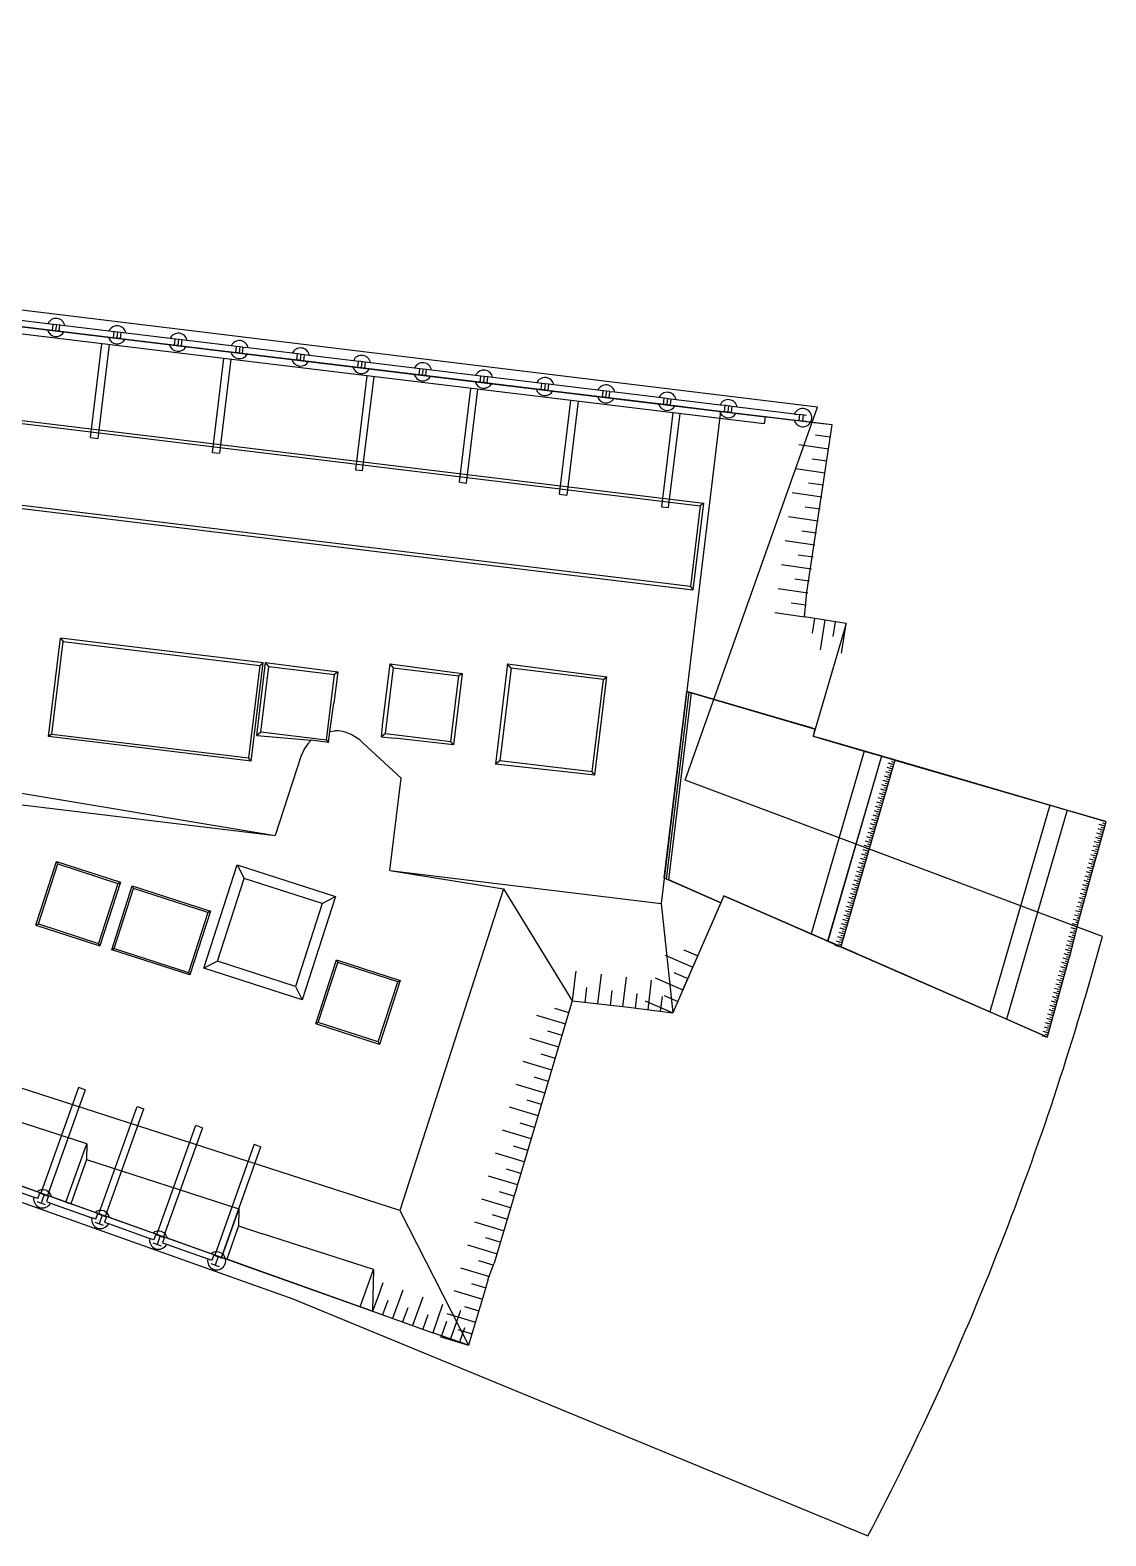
# Model space of a CAD drawing. Header units: metres. Extents: x 2712237.2 to 2712304.4, y 1233141.5 to 1233191.6.
# Drawn here: x 2712268.6 to 2712304.4, y 1233141.5 to 1233191.6 of the extents above; entities that cross this region are included whole.
import ezdxf

# ---------------------------------------------------------------- set-up
doc = ezdxf.new("R2010")
doc.units = ezdxf.units.M
doc.layers.add('flaeche', color=7, linetype='Continuous', true_color=0xffffff)
doc.layers.add('linien', color=7, linetype='Continuous', true_color=0x000000)

msp = doc.modelspace()

# ---------------------------------------------------------------- linework, layer by layer
at = {"layer": 'flaeche', "transparency": 33554687}
msp.add_lwpolyline([(2712304.329, 1233161.442), (2712290.432, 1233166.648), (2712294.841, 1233179.063), (2712255.208, 1233183.891), (2712237.234, 1233191.618), (2712239.044, 1233178.273), (2712237.994, 1233163.396), (2712271.696, 1233151.393), (2712277.372, 1233149.372), (2712296.52, 1233141.483)], dxfattribs=at)
for centre, radius, start, end in [((2712209.516, 1233187.058), 98.212, 338.76016, 344.88133), ((2712212.42, 1233185.686), 95.009, 332.27385, 338.897)]:
    msp.add_arc(centre, radius, start, end, dxfattribs=at)
at = {"layer": 'linien', "transparency": 33554687}
for p, q in [((2712242.156, 1233184.91), (2712291.616, 1233178.923)), ((2712252.434, 1233183.666), (2712293.095, 1233178.744)), ((2712293.066, 1233178.506), (2712252.405, 1233183.427)), ((2712274.025, 1233181.052), (2712267.453, 1233181.848)), ((2712267.712, 1233181.82), (2712269.192, 1233181.642)), ((2712269.207, 1233181.841), (2712267.742, 1233182.018)), ((2712269.192, 1233181.642), (2712269.359, 1233181.621)), ((2712269.383, 1233181.82), (2712269.207, 1233181.841)), ((2712269.359, 1233181.621), (2712269.383, 1233181.82)), ((2712269.36, 1233181.629), (2712269.578, 1233181.603)), ((2712269.384, 1233181.832), (2712269.603, 1233181.805)), ((2712269.494, 1233181.819), (2712269.469, 1233181.616)), ((2712269.601, 1233181.793), (2712269.577, 1233181.595)), ((2712269.778, 1233181.772), (2712269.601, 1233181.793)), ((2712271.243, 1233181.595), (2712269.778, 1233181.772)), ((2712269.577, 1233181.595), (2712269.747, 1233181.574)), ((2712269.747, 1233181.574), (2712271.227, 1233181.396)), ((2712270.629, 1233178.051), (2712271.008, 1233181.178)), ((2712271.246, 1233181.149), (2712270.868, 1233178.022)), ((2712271.227, 1233181.396), (2712271.394, 1233181.375)), ((2712271.418, 1233181.574), (2712271.243, 1233181.595)), ((2712271.394, 1233181.375), (2712271.418, 1233181.574)), ((2712271.395, 1233181.383), (2712271.613, 1233181.357)), ((2712271.42, 1233181.586), (2712271.638, 1233181.559)), ((2712271.529, 1233181.573), (2712271.504, 1233181.37)), ((2712271.637, 1233181.548), (2712271.612, 1233181.349)), ((2712271.612, 1233181.349), (2712271.782, 1233181.329)), ((2712271.813, 1233181.526), (2712271.637, 1233181.548)), ((2712271.782, 1233181.329), (2712273.262, 1233181.15)), ((2712273.278, 1233181.349), (2712271.813, 1233181.526)), ((2712273.262, 1233181.15), (2712273.429, 1233181.13)), ((2712273.453, 1233181.328), (2712273.278, 1233181.349)), ((2712273.429, 1233181.13), (2712273.453, 1233181.328)), ((2712273.43, 1233181.137), (2712273.649, 1233181.111)), ((2712273.455, 1233181.34), (2712273.673, 1233181.314)), ((2712273.564, 1233181.327), (2712273.539, 1233181.124)), ((2712273.672, 1233181.302), (2712273.648, 1233181.103)), ((2712273.848, 1233181.28), (2712273.672, 1233181.302)), ((2712275.313, 1233181.103), (2712273.848, 1233181.28)), ((2712250.029, 1233180.735), (2712290.933, 1233175.778)), ((2712250.139, 1233180.822), (2712291.043, 1233175.865)), ((2712273.648, 1233181.103), (2712273.817, 1233181.083)), ((2712273.817, 1233181.083), (2712275.297, 1233180.904)), ((2712274.321, 1233181.016), (2712274.025, 1233181.052)), ((2712274.385, 1233181.008), (2712274.321, 1233181.016)), ((2712274.484, 1233180.996), (2712274.385, 1233181.008)), ((2712277.341, 1233180.651), (2712274.484, 1233180.996)), ((2712274.689, 1233177.559), (2712275.068, 1233180.687)), ((2712275.306, 1233180.658), (2712274.927, 1233177.531)), ((2712275.297, 1233180.904), (2712275.464, 1233180.884)), ((2712275.489, 1233181.082), (2712275.313, 1233181.103)), ((2712275.464, 1233180.884), (2712275.489, 1233181.082)), ((2712275.465, 1233180.892), (2712275.684, 1233180.865)), ((2712275.49, 1233181.094), (2712275.708, 1233181.068)), ((2712275.599, 1233181.081), (2712275.575, 1233180.878)), ((2712275.707, 1233181.056), (2712275.683, 1233180.857)), ((2712275.683, 1233180.857), (2712275.852, 1233180.837)), ((2712275.883, 1233181.034), (2712275.707, 1233181.056)), ((2712275.852, 1233180.837), (2712277.333, 1233180.658)), ((2712277.348, 1233180.857), (2712275.883, 1233181.034)), ((2712277.333, 1233180.658), (2712277.5, 1233180.638)), ((2712285.414, 1233179.673), (2712277.341, 1233180.651)), ((2712277.524, 1233180.836), (2712277.348, 1233180.857)), ((2712277.5, 1233180.638), (2712277.524, 1233180.836)), ((2712277.501, 1233180.646), (2712277.719, 1233180.619)), ((2712277.525, 1233180.848), (2712277.744, 1233180.822)), ((2712277.634, 1233180.835), (2712277.61, 1233180.632)), ((2712277.742, 1233180.81), (2712277.718, 1233180.611)), ((2712277.918, 1233180.788), (2712277.742, 1233180.81)), ((2712279.383, 1233180.611), (2712277.918, 1233180.788)), ((2712277.718, 1233180.611), (2712277.888, 1233180.591)), ((2712277.888, 1233180.591), (2712279.368, 1233180.412)), ((2712279.368, 1233180.412), (2712279.535, 1233180.392)), ((2712279.559, 1233180.59), (2712279.383, 1233180.612)), ((2712279.535, 1233180.392), (2712279.559, 1233180.59)), ((2712279.536, 1233180.4), (2712279.754, 1233180.373)), ((2712279.56, 1233180.602), (2712279.779, 1233180.576)), ((2712279.67, 1233180.589), (2712279.645, 1233180.386)), ((2712279.777, 1233180.564), (2712279.753, 1233180.365)), ((2712279.753, 1233180.365), (2712279.923, 1233180.345)), ((2712279.954, 1233180.543), (2712279.777, 1233180.564)), ((2712279.923, 1233180.345), (2712281.403, 1233180.166)), ((2712281.419, 1233180.366), (2712279.954, 1233180.543)), ((2712281.403, 1233180.166), (2712281.57, 1233180.146)), ((2712281.594, 1233180.344), (2712281.419, 1233180.366)), ((2712281.57, 1233180.146), (2712281.594, 1233180.344)), ((2712281.571, 1233180.154), (2712281.789, 1233180.127)), ((2712281.596, 1233180.356), (2712281.814, 1233180.33)), ((2712281.705, 1233180.343), (2712281.68, 1233180.141)), ((2712281.813, 1233180.318), (2712281.789, 1233180.119)), ((2712281.989, 1233180.297), (2712281.813, 1233180.318)), ((2712283.454, 1233180.12), (2712281.989, 1233180.297)), ((2712279.833, 1233180.111), (2712279.455, 1233176.983)), ((2712279.693, 1233176.955), (2712280.071, 1233180.082)), ((2712281.789, 1233180.119), (2712281.958, 1233180.099)), ((2712281.958, 1233180.099), (2712283.438, 1233179.92)), ((2712282.917, 1233176.564), (2712283.296, 1233179.691)), ((2712283.155, 1233176.535), (2712283.534, 1233179.663)), ((2712283.438, 1233179.92), (2712283.605, 1233179.9)), ((2712283.629, 1233180.098), (2712283.454, 1233180.12)), ((2712283.605, 1233179.9), (2712283.629, 1233180.098)), ((2712283.606, 1233179.908), (2712283.825, 1233179.881)), ((2712283.631, 1233180.11), (2712283.849, 1233180.084)), ((2712283.74, 1233180.097), (2712283.715, 1233179.895)), ((2712283.848, 1233180.072), (2712283.824, 1233179.873)), ((2712283.824, 1233179.873), (2712283.993, 1233179.853)), ((2712284.024, 1233180.051), (2712283.848, 1233180.072)), ((2712283.993, 1233179.853), (2712285.473, 1233179.674)), ((2712285.489, 1233179.874), (2712284.024, 1233180.051)), ((2712285.857, 1233179.62), (2712285.414, 1233179.673)), ((2712285.473, 1233179.674), (2712285.641, 1233179.654)), ((2712285.665, 1233179.853), (2712285.489, 1233179.874)), ((2712285.641, 1233179.654), (2712285.665, 1233179.853)), ((2712285.641, 1233179.662), (2712285.86, 1233179.635)), ((2712285.666, 1233179.864), (2712285.884, 1233179.838)), ((2712285.775, 1233179.851), (2712285.751, 1233179.649)), ((2712286.011, 1233179.601), (2712285.857, 1233179.62)), ((2712285.883, 1233179.826), (2712285.859, 1233179.628)), ((2712285.859, 1233179.628), (2712286.028, 1233179.607)), ((2712286.059, 1233179.805), (2712285.883, 1233179.826)), ((2712287.524, 1233179.628), (2712286.059, 1233179.805)), ((2712287.7, 1233179.607), (2712287.524, 1233179.628)), ((2712290.69, 1233179.035), (2712286.011, 1233179.601)), ((2712286.028, 1233179.607), (2712287.509, 1233179.428)), ((2712286.249, 1233176.162), (2712286.628, 1233179.289)), ((2712286.866, 1233179.26), (2712286.488, 1233176.133)), ((2712287.509, 1233179.428), (2712287.676, 1233179.408)), ((2712287.676, 1233179.408), (2712287.7, 1233179.607)), ((2712287.677, 1233179.416), (2712287.895, 1233179.39)), ((2712287.701, 1233179.619), (2712287.92, 1233179.592)), ((2712287.81, 1233179.605), (2712287.786, 1233179.403)), ((2712287.918, 1233179.58), (2712287.894, 1233179.382)), ((2712287.894, 1233179.382), (2712288.064, 1233179.361)), ((2712288.094, 1233179.559), (2712287.918, 1233179.58)), ((2712288.064, 1233179.361), (2712289.544, 1233179.182)), ((2712289.559, 1233179.382), (2712288.094, 1233179.559)), ((2712289.544, 1233179.182), (2712289.711, 1233179.162)), ((2712289.735, 1233179.361), (2712289.559, 1233179.382)), ((2712289.711, 1233179.162), (2712289.735, 1233179.361)), ((2712289.712, 1233179.17), (2712289.93, 1233179.144)), ((2712289.736, 1233179.373), (2712289.955, 1233179.346)), ((2712289.846, 1233179.359), (2712289.821, 1233179.157)), ((2712289.953, 1233179.334), (2712289.929, 1233179.136)), ((2712289.929, 1233179.136), (2712290.099, 1233179.115)), ((2712290.13, 1233179.313), (2712289.953, 1233179.334)), ((2712291.595, 1233179.136), (2712290.13, 1233179.313)), ((2712291.77, 1233179.115), (2712291.595, 1233179.136)), ((2712291.772, 1233179.127), (2712291.99, 1233179.1)), ((2712291.616, 1233178.923), (2712289.633, 1233162.542)), ((2712290.024, 1233178.878), (2712289.645, 1233175.751)), ((2712289.883, 1233175.722), (2712290.262, 1233178.85)), ((2712290.099, 1233179.115), (2712291.579, 1233178.936)), ((2712291.055, 1233178.991), (2712290.69, 1233179.035)), ((2712294.917, 1233178.523), (2712291.055, 1233178.991)), ((2712291.579, 1233178.936), (2712291.746, 1233178.916)), ((2712295.329, 1233178.473), (2712291.616, 1233178.923)), ((2712291.746, 1233178.916), (2712291.77, 1233179.115)), ((2712291.747, 1233178.924), (2712291.965, 1233178.898)), ((2712291.881, 1233179.113), (2712291.856, 1233178.911)), ((2712291.989, 1233179.088), (2712291.965, 1233178.89)), ((2712291.965, 1233178.89), (2712292.134, 1233178.869)), ((2712292.165, 1233179.067), (2712291.989, 1233179.088)), ((2712292.134, 1233178.869), (2712294.061, 1233178.636)), ((2712294.077, 1233178.836), (2712292.165, 1233179.067)), ((2712293.095, 1233178.744), (2712293.066, 1233178.506)), ((2712294.061, 1233178.636), (2712294.228, 1233178.616)), ((2712294.077, 1233178.836), (2712294.252, 1233178.815)), ((2712294.228, 1233178.616), (2712294.252, 1233178.815)), ((2712294.229, 1233178.624), (2712294.447, 1233178.598)), ((2712294.254, 1233178.827), (2712294.472, 1233178.8)), ((2712294.363, 1233178.813), (2712294.338, 1233178.611)), ((2712294.488, 1233172.9), (2712295.329, 1233178.473)), ((2712294.776, 1233178.145), (2712295.271, 1233178.074)), ((2712295.329, 1233178.473), (2712294.917, 1233178.523)), ((2712290.608, 1233173.098), (2712249.704, 1233178.055)), ((2712249.79, 1233177.944), (2712290.694, 1233172.986)), ((2712270.629, 1233178.051), (2712270.868, 1233178.022)), ((2712294.224, 1233177.817), (2712295.213, 1233177.674)), ((2712274.689, 1233177.559), (2712274.927, 1233177.531)), ((2712294.661, 1233177.346), (2712295.156, 1233177.275)), ((2712279.455, 1233176.983), (2712279.693, 1233176.955)), ((2712294.108, 1233177.018), (2712295.098, 1233176.875)), ((2712282.917, 1233176.564), (2712283.155, 1233176.535)), ((2712286.249, 1233176.162), (2712286.488, 1233176.133)), ((2712293.993, 1233176.22), (2712294.982, 1233176.077)), ((2712294.545, 1233176.548), (2712295.04, 1233176.476)), ((2712289.645, 1233175.751), (2712289.883, 1233175.722)), ((2712290.933, 1233175.778), (2712290.608, 1233173.098)), ((2712291.043, 1233175.865), (2712290.694, 1233172.986)), ((2712291.043, 1233175.865), (2712290.933, 1233175.778)), ((2712294.43, 1233175.749), (2712294.925, 1233175.677)), ((2712293.877, 1233175.421), (2712294.867, 1233175.278)), ((2712293.762, 1233174.622), (2712294.752, 1233174.479)), ((2712294.314, 1233174.95), (2712294.809, 1233174.878)), ((2712294.199, 1233174.151), (2712294.694, 1233174.08)), ((2712293.646, 1233173.823), (2712294.636, 1233173.68)), ((2712294.084, 1233173.352), (2712294.578, 1233173.281)), ((2712290.608, 1233173.098), (2712290.694, 1233172.986)), ((2712293.531, 1233173.024), (2712294.521, 1233172.881)), ((2712294.405, 1233172.082), (2712294.471, 1233172.781)), ((2712294.471, 1233172.781), (2712294.488, 1233172.9)), ((2712293.416, 1233172.225), (2712294.405, 1233172.082)), ((2712293.968, 1233172.553), (2712294.463, 1233172.482)), ((2712295.791, 1233171.864), (2712294.405, 1233172.082)), ((2712294.674, 1233171.534), (2712294.752, 1233172.028)), ((2712295.791, 1233171.864), (2712294.767, 1233168.348)), ((2712294.942, 1233170.986), (2712295.098, 1233171.973)), ((2712295.366, 1233171.425), (2712295.444, 1233171.919)), ((2712295.635, 1233170.876), (2712295.791, 1233171.864)), ((2712269.231, 1233168.094), (2712269.627, 1233171.37)), ((2712269.343, 1233168.181), (2712269.716, 1233171.258)), ((2712269.627, 1233171.37), (2712269.716, 1233171.258)), ((2712276.378, 1233170.553), (2712269.627, 1233171.37)), ((2712269.716, 1233171.258), (2712276.268, 1233170.465)), ((2712276.268, 1233170.465), (2712275.896, 1233167.388)), ((2712275.982, 1233167.277), (2712276.378, 1233170.553)), ((2712276.168, 1233168.136), (2712276.462, 1233170.568)), ((2712276.268, 1233170.465), (2712276.378, 1233170.553)), ((2712276.307, 1233168.245), (2712276.571, 1233170.429)), ((2712276.571, 1233170.429), (2712276.462, 1233170.568)), ((2712276.462, 1233170.568), (2712278.862, 1233170.248)), ((2712276.571, 1233170.429), (2712278.755, 1233170.164)), ((2712278.491, 1233167.98), (2712278.755, 1233170.164)), ((2712278.862, 1233170.248), (2712278.736, 1233169.211)), ((2712278.862, 1233170.248), (2712278.755, 1233170.164)), ((2712280.357, 1233168.465), (2712280.606, 1233170.52)), ((2712280.451, 1233168.197), (2712280.715, 1233170.381)), ((2712280.715, 1233170.381), (2712280.606, 1233170.52)), ((2712280.606, 1233170.52), (2712283.006, 1233170.2)), ((2712280.715, 1233170.381), (2712282.899, 1233170.116)), ((2712282.635, 1233167.932), (2712282.899, 1233170.116)), ((2712283.006, 1233170.2), (2712282.718, 1233167.825)), ((2712283.006, 1233170.2), (2712282.899, 1233170.116)), ((2712284.519, 1233170.52), (2712284.114, 1233167.174)), ((2712284.637, 1233170.369), (2712284.264, 1233167.292)), ((2712284.637, 1233170.369), (2712284.519, 1233170.52)), ((2712284.519, 1233170.52), (2712287.821, 1233170.08)), ((2712287.715, 1233169.996), (2712284.637, 1233170.369)), ((2712287.342, 1233166.919), (2712287.715, 1233169.996)), ((2712287.425, 1233166.813), (2712287.821, 1233170.08)), ((2712287.715, 1233169.996), (2712287.821, 1233170.08)), ((2712289.735, 1233163.388), (2712290.486, 1233169.594)), ((2712294.245, 1233168.5), (2712290.486, 1233169.594)), ((2712290.486, 1233169.594), (2712294.767, 1233168.348)), ((2712278.596, 1233168.269), (2712278.736, 1233169.211)), ((2712289.813, 1233163.354), (2712290.566, 1233169.571)), ((2712289.89, 1233163.321), (2712290.643, 1233169.548)), ((2712293.878, 1233168.607), (2712290.566, 1233169.571)), ((2712290.566, 1233169.571), (2712294.767, 1233168.348)), ((2712290.643, 1233169.548), (2712294.767, 1233168.348)), ((2712294.61, 1233168.394), (2712293.878, 1233168.607)), ((2712294.767, 1233168.348), (2712293.878, 1233168.607)), ((2712269.343, 1233168.181), (2712269.231, 1233168.094)), ((2712275.982, 1233167.277), (2712269.231, 1233168.094)), ((2712269.343, 1233168.181), (2712275.896, 1233167.388)), ((2712276.307, 1233168.245), (2712276.168, 1233168.136)), ((2712276.168, 1233168.136), (2712277.982, 1233167.973)), ((2712278.491, 1233167.98), (2712276.307, 1233168.245)), ((2712278.552, 1233167.902), (2712278.596, 1233168.269)), ((2712278.596, 1233168.269), (2712278.762, 1233168.286)), ((2712278.884, 1233168.283), (2712278.762, 1233168.286)), ((2712279.028, 1233168.264), (2712278.884, 1233168.283)), ((2712279.155, 1233168.233), (2712279.028, 1233168.264)), ((2712279.155, 1233168.233), (2712279.312, 1233168.172)), ((2712279.312, 1233168.172), (2712279.457, 1233168.092)), ((2712279.457, 1233168.092), (2712279.564, 1233168.016)), ((2712280.317, 1233168.092), (2712280.359, 1233168.441)), ((2712280.451, 1233168.197), (2712280.317, 1233168.092)), ((2712280.317, 1233168.092), (2712280.748, 1233168.04)), ((2712280.359, 1233168.441), (2712280.357, 1233168.465)), ((2712280.451, 1233168.197), (2712282.635, 1233167.932)), ((2712294.61, 1233168.394), (2712294.245, 1233168.5)), ((2712294.645, 1233168.383), (2712294.61, 1233168.394)), ((2712294.767, 1233168.348), (2712294.645, 1233168.383)), ((2712294.767, 1233168.348), (2712294.697, 1233168.108)), ((2712294.697, 1233168.108), (2712294.705, 1233168.133)), ((2712294.712, 1233168.104), (2712294.697, 1233168.108)), ((2712294.697, 1233168.108), (2712295.326, 1233167.925)), ((2712294.697, 1233168.108), (2712296.973, 1233167.446)), ((2712294.705, 1233168.133), (2712294.767, 1233168.348)), ((2712294.705, 1233168.133), (2712294.712, 1233168.104)), ((2712294.918, 1233168.044), (2712294.712, 1233168.104)), ((2712277.755, 1233167.7), (2712277.632, 1233167.428)), ((2712277.867, 1233167.855), (2712277.755, 1233167.7)), ((2712277.982, 1233167.973), (2712277.867, 1233167.855)), ((2712277.981, 1233167.971), (2712277.982, 1233167.973)), ((2712278.552, 1233167.902), (2712277.982, 1233167.973)), ((2712278.491, 1233167.98), (2712278.552, 1233167.902)), ((2712279.564, 1233168.016), (2712279.713, 1233167.881)), ((2712279.713, 1233167.881), (2712280.971, 1233166.711)), ((2712282.718, 1233167.825), (2712280.748, 1233168.04)), ((2712282.718, 1233167.825), (2712282.635, 1233167.932)), ((2712296.397, 1233167.613), (2712294.628, 1233161.527)), ((2712294.962, 1233168.031), (2712294.918, 1233168.044)), ((2712298.407, 1233167.028), (2712294.962, 1233168.031)), ((2712298.93, 1233166.876), (2712294.962, 1233168.031)), ((2712295.326, 1233167.925), (2712296.661, 1233167.536)), ((2712261.435, 1233167.354), (2712276.784, 1233164.803)), ((2712275.982, 1233167.277), (2712275.896, 1233167.388)), ((2712277.632, 1233167.428), (2712276.784, 1233164.803)), ((2712284.264, 1233167.292), (2712284.114, 1233167.174)), ((2712287.425, 1233166.813), (2712284.114, 1233167.174)), ((2712287.342, 1233166.919), (2712284.264, 1233167.292)), ((2712296.973, 1233167.446), (2712295.178, 1233161.287)), ((2712296.973, 1233167.446), (2712295.183, 1233161.285)), ((2712297.421, 1233167.315), (2712295.614, 1233161.097)), ((2712298.407, 1233167.028), (2712296.973, 1233167.446)), ((2712296.973, 1233167.446), (2712298.93, 1233166.876)), ((2712297.187, 1233167.226), (2712297.379, 1233167.171)), ((2712297.262, 1233167.126), (2712297.358, 1233167.098)), ((2712297.304, 1233167.271), (2712297.4, 1233167.243)), ((2712297.309, 1233167.348), (2712303.156, 1233165.646)), ((2712298.407, 1233167.028), (2712297.309, 1233167.348)), ((2712298.93, 1233166.876), (2712297.421, 1233167.315)), ((2712297.421, 1233167.315), (2712303.156, 1233165.646)), ((2712297.621, 1233167.257), (2712300.391, 1233166.451)), ((2712280.599, 1233163.636), (2712280.971, 1233166.711)), ((2712287.425, 1233166.813), (2712287.342, 1233166.919)), ((2712297.019, 1233166.648), (2712297.211, 1233166.592)), ((2712297.061, 1233166.793), (2712297.253, 1233166.737)), ((2712297.103, 1233166.937), (2712297.295, 1233166.881)), ((2712297.136, 1233166.692), (2712297.232, 1233166.664)), ((2712297.145, 1233167.082), (2712297.337, 1233167.026)), ((2712297.178, 1233166.837), (2712297.274, 1233166.809)), ((2712297.22, 1233166.982), (2712297.316, 1233166.954)), ((2712301.972, 1233165.991), (2712298.407, 1233167.028)), ((2712301.972, 1233165.991), (2712298.93, 1233166.876)), ((2712262.117, 1233166.578), (2712276.784, 1233164.803)), ((2712296.893, 1233166.214), (2712297.085, 1233166.158)), ((2712296.935, 1233166.359), (2712297.127, 1233166.303)), ((2712296.968, 1233166.114), (2712297.064, 1233166.086)), ((2712296.977, 1233166.503), (2712297.169, 1233166.448)), ((2712297.01, 1233166.259), (2712297.106, 1233166.231)), ((2712297.052, 1233166.403), (2712297.148, 1233166.375)), ((2712297.094, 1233166.548), (2712297.19, 1233166.52)), ((2712300.391, 1233166.451), (2712303.205, 1233165.632)), ((2712296.725, 1233165.636), (2712296.917, 1233165.58)), ((2712296.767, 1233165.78), (2712296.959, 1233165.724)), ((2712296.809, 1233165.925), (2712297.001, 1233165.869)), ((2712296.842, 1233165.68), (2712296.938, 1233165.652)), ((2712296.851, 1233166.07), (2712297.043, 1233166.014)), ((2712296.884, 1233165.825), (2712296.98, 1233165.797)), ((2712296.926, 1233165.969), (2712297.022, 1233165.941)), ((2712302.58, 1233165.814), (2712300.575, 1233158.933)), ((2712303.156, 1233165.646), (2712301.13, 1233158.692)), ((2712303.294, 1233165.606), (2712301.972, 1233165.991)), ((2712303.156, 1233165.646), (2712304.445, 1233165.271)), ((2712303.387, 1233165.579), (2712303.294, 1233165.606)), ((2712296.599, 1233165.202), (2712296.791, 1233165.146)), ((2712296.641, 1233165.346), (2712296.833, 1233165.291)), ((2712296.674, 1233165.102), (2712296.77, 1233165.074)), ((2712296.683, 1233165.491), (2712296.875, 1233165.435)), ((2712296.716, 1233165.246), (2712296.812, 1233165.218)), ((2712296.758, 1233165.391), (2712296.854, 1233165.363)), ((2712296.8, 1233165.535), (2712296.896, 1233165.508)), ((2712303.406, 1233165.573), (2712303.387, 1233165.579)), ((2712304.445, 1233165.271), (2712303.406, 1233165.573)), ((2712304.417, 1233165.17), (2712303.927, 1233163.378)), ((2712304.214, 1233165.179), (2712304.407, 1233165.127)), ((2712304.291, 1233165.082), (2712304.387, 1233165.055)), ((2712304.329, 1233165.225), (2712304.426, 1233165.199)), ((2712304.445, 1233165.271), (2712304.417, 1233165.17)), ((2712296.431, 1233164.623), (2712296.623, 1233164.568)), ((2712296.473, 1233164.768), (2712296.665, 1233164.712)), ((2712296.515, 1233164.913), (2712296.707, 1233164.857)), ((2712296.548, 1233164.668), (2712296.644, 1233164.64)), ((2712296.557, 1233165.057), (2712296.749, 1233165.001)), ((2712296.59, 1233164.812), (2712296.686, 1233164.785)), ((2712296.632, 1233164.957), (2712296.728, 1233164.929)), ((2712304.058, 1233164.605), (2712304.251, 1233164.553)), ((2712304.097, 1233164.749), (2712304.29, 1233164.697)), ((2712304.136, 1233164.892), (2712304.329, 1233164.84)), ((2712304.174, 1233164.651), (2712304.271, 1233164.625)), ((2712304.175, 1233165.036), (2712304.368, 1233164.984)), ((2712304.213, 1233164.794), (2712304.309, 1233164.768)), ((2712304.252, 1233164.938), (2712304.348, 1233164.912)), ((2712296.305, 1233164.19), (2712296.497, 1233164.134)), ((2712296.347, 1233164.334), (2712296.539, 1233164.278)), ((2712296.38, 1233164.089), (2712296.476, 1233164.062)), ((2712296.389, 1233164.479), (2712296.581, 1233164.423)), ((2712296.422, 1233164.234), (2712296.518, 1233164.206)), ((2712296.464, 1233164.379), (2712296.56, 1233164.351)), ((2712296.506, 1233164.523), (2712296.602, 1233164.495)), ((2712303.942, 1233164.175), (2712304.135, 1233164.122)), ((2712303.98, 1233164.318), (2712304.173, 1233164.266)), ((2712304.019, 1233164.462), (2712304.212, 1233164.409)), ((2712304.057, 1233164.22), (2712304.154, 1233164.194)), ((2712304.096, 1233164.364), (2712304.193, 1233164.338)), ((2712304.135, 1233164.507), (2712304.232, 1233164.481)), ((2712268.813, 1233161.814), (2712269.5, 1233163.939)), ((2712268.897, 1233161.857), (2712269.543, 1233163.855)), ((2712269.543, 1233163.855), (2712269.5, 1233163.939)), ((2712269.5, 1233163.939), (2712271.625, 1233163.252)), ((2712269.543, 1233163.855), (2712271.541, 1233163.209)), ((2712274.405, 1233160.386), (2712275.515, 1233163.824)), ((2712275.515, 1233163.824), (2712278.792, 1233162.766)), ((2712275.515, 1233163.824), (2712275.745, 1233163.375)), ((2712280.599, 1233163.636), (2712289.633, 1233162.542)), ((2712280.599, 1233163.636), (2712284.386, 1233163.024)), ((2712296.136, 1233163.611), (2712296.328, 1233163.555)), ((2712296.178, 1233163.756), (2712296.37, 1233163.7)), ((2712296.22, 1233163.9), (2712296.413, 1233163.845)), ((2712296.253, 1233163.656), (2712296.349, 1233163.628)), ((2712296.263, 1233164.045), (2712296.455, 1233163.989)), ((2712296.295, 1233163.8), (2712296.392, 1233163.772)), ((2712296.338, 1233163.945), (2712296.434, 1233163.917)), ((2712303.786, 1233163.6), (2712303.979, 1233163.548)), ((2712303.825, 1233163.744), (2712304.018, 1233163.692)), ((2712303.864, 1233163.887), (2712304.057, 1233163.835)), ((2712303.902, 1233163.646), (2712303.999, 1233163.62)), ((2712303.903, 1233164.031), (2712304.096, 1233163.979)), ((2712303.941, 1233163.79), (2712304.037, 1233163.763)), ((2712303.98, 1233163.933), (2712304.076, 1233163.907)), ((2712304.019, 1233164.077), (2712304.115, 1233164.051)), ((2712271.541, 1233163.209), (2712270.895, 1233161.211)), ((2712271.625, 1233163.252), (2712270.938, 1233161.127)), ((2712271.335, 1233160.999), (2712272.021, 1233163.124)), ((2712271.541, 1233163.209), (2712271.625, 1233163.252)), ((2712272.021, 1233163.124), (2712274.622, 1233162.284)), ((2712272.021, 1233163.124), (2712272.064, 1233163.04)), ((2712274.854, 1233160.615), (2712275.745, 1233163.375)), ((2712278.343, 1233162.536), (2712275.745, 1233163.375)), ((2712289.735, 1233163.388), (2712291.621, 1233162.566)), ((2712291.621, 1233162.566), (2712289.813, 1233163.354)), ((2712291.621, 1233162.566), (2712289.89, 1233163.321)), ((2712296.01, 1233163.177), (2712296.202, 1233163.122)), ((2712296.052, 1233163.322), (2712296.244, 1233163.266)), ((2712296.085, 1233163.077), (2712296.181, 1233163.049)), ((2712296.094, 1233163.467), (2712296.286, 1233163.411)), ((2712296.127, 1233163.222), (2712296.223, 1233163.194)), ((2712296.169, 1233163.366), (2712296.265, 1233163.339)), ((2712296.211, 1233163.511), (2712296.307, 1233163.483)), ((2712303.927, 1233163.378), (2712303.528, 1233161.957)), ((2712303.669, 1233163.17), (2712303.863, 1233163.117)), ((2712303.708, 1233163.313), (2712303.901, 1233163.261)), ((2712303.747, 1233163.457), (2712303.94, 1233163.405)), ((2712303.785, 1233163.215), (2712303.882, 1233163.189)), ((2712303.824, 1233163.359), (2712303.921, 1233163.333)), ((2712303.863, 1233163.502), (2712303.96, 1233163.476)), ((2712271.419, 1233161.042), (2712272.064, 1233163.04)), ((2712274.538, 1233162.241), (2712272.064, 1233163.04)), ((2712278.792, 1233162.766), (2712277.681, 1233159.327)), ((2712278.343, 1233162.536), (2712278.792, 1233162.766)), ((2712284.386, 1233163.024), (2712280.927, 1233152.317)), ((2712284.386, 1233163.024), (2712286.676, 1233159.296)), ((2712291.721, 1233162.793), (2712290.022, 1233158.899)), ((2712291.721, 1233162.795), (2712291.241, 1233161.695)), ((2712291.721, 1233162.795), (2712291.621, 1233162.566)), ((2712291.721, 1233162.795), (2712293.387, 1233162.068)), ((2712296.158, 1233160.86), (2712291.721, 1233162.795)), ((2712291.721, 1233162.795), (2712291.721, 1233162.793)), ((2712295.178, 1233161.287), (2712291.721, 1233162.795)), ((2712295.183, 1233161.285), (2712291.721, 1233162.795)), ((2712291.721, 1233162.793), (2712294.628, 1233161.527)), ((2712295.842, 1233162.599), (2712296.034, 1233162.543)), ((2712295.884, 1233162.744), (2712296.076, 1233162.688)), ((2712295.926, 1233162.888), (2712296.118, 1233162.832)), ((2712295.959, 1233162.643), (2712296.055, 1233162.615)), ((2712295.968, 1233163.033), (2712296.16, 1233162.977)), ((2712296.001, 1233162.788), (2712296.097, 1233162.76)), ((2712296.043, 1233162.933), (2712296.139, 1233162.905)), ((2712303.514, 1233162.595), (2712303.707, 1233162.543)), ((2712303.553, 1233162.739), (2712303.746, 1233162.687)), ((2712303.592, 1233162.883), (2712303.785, 1233162.83)), ((2712303.63, 1233162.641), (2712303.727, 1233162.615)), ((2712303.631, 1233163.026), (2712303.824, 1233162.974)), ((2712303.669, 1233162.785), (2712303.765, 1233162.759)), ((2712303.708, 1233162.928), (2712303.804, 1233162.902)), ((2712303.747, 1233163.072), (2712303.843, 1233163.046)), ((2712274.538, 1233162.241), (2712273.893, 1233160.243)), ((2712274.622, 1233162.284), (2712273.936, 1233160.159)), ((2712274.622, 1233162.284), (2712274.538, 1233162.241)), ((2712278.343, 1233162.536), (2712277.452, 1233159.776)), ((2712289.633, 1233162.542), (2712290.022, 1233158.899)), ((2712295.716, 1233162.165), (2712295.908, 1233162.109)), ((2712295.758, 1233162.31), (2712295.95, 1233162.254)), ((2712295.8, 1233162.454), (2712295.992, 1233162.399)), ((2712295.833, 1233162.21), (2712295.929, 1233162.182)), ((2712295.875, 1233162.354), (2712295.971, 1233162.326)), ((2712295.917, 1233162.499), (2712296.013, 1233162.471)), ((2712303.397, 1233162.165), (2712303.591, 1233162.113)), ((2712303.436, 1233162.308), (2712303.629, 1233162.256)), ((2712303.475, 1233162.452), (2712303.668, 1233162.4)), ((2712303.513, 1233162.21), (2712303.61, 1233162.184)), ((2712303.552, 1233162.354), (2712303.649, 1233162.328)), ((2712303.591, 1233162.498), (2712303.688, 1233162.471)), ((2712268.813, 1233161.814), (2712268.897, 1233161.857)), ((2712268.813, 1233161.814), (2712270.938, 1233161.127)), ((2712268.897, 1233161.857), (2712270.895, 1233161.211)), ((2712291.241, 1233161.695), (2712290.328, 1233159.6)), ((2712293.387, 1233162.068), (2712294.624, 1233161.529)), ((2712295.548, 1233161.587), (2712295.74, 1233161.531)), ((2712295.59, 1233161.731), (2712295.782, 1233161.676)), ((2712295.632, 1233161.876), (2712295.824, 1233161.82)), ((2712295.665, 1233161.631), (2712295.761, 1233161.603)), ((2712295.674, 1233162.021), (2712295.866, 1233161.965)), ((2712295.707, 1233161.776), (2712295.803, 1233161.748)), ((2712295.749, 1233161.92), (2712295.845, 1233161.892)), ((2712295.791, 1233162.065), (2712295.887, 1233162.037)), ((2712303.508, 1233161.882), (2712303.236, 1233160.767)), ((2712303.242, 1233161.591), (2712303.435, 1233161.538)), ((2712303.281, 1233161.734), (2712303.474, 1233161.682)), ((2712303.32, 1233161.878), (2712303.513, 1233161.825)), ((2712303.358, 1233161.636), (2712303.455, 1233161.61)), ((2712303.359, 1233162.021), (2712303.552, 1233161.969)), ((2712303.397, 1233161.78), (2712303.493, 1233161.754)), ((2712303.436, 1233161.923), (2712303.532, 1233161.897)), ((2712303.475, 1233162.067), (2712303.571, 1233162.041)), ((2712303.508, 1233161.882), (2712303.528, 1233161.957)), ((2712270.938, 1233161.127), (2712270.895, 1233161.211)), ((2712301.13, 1233158.692), (2712294.624, 1233161.529)), ((2712294.624, 1233161.529), (2712295.037, 1233161.349)), ((2712295.502, 1233161.146), (2712294.624, 1233161.529)), ((2712294.628, 1233161.527), (2712295.037, 1233161.349)), ((2712295.614, 1233161.097), (2712294.628, 1233161.527)), ((2712301.13, 1233158.692), (2712294.628, 1233161.527)), ((2712295.037, 1233161.349), (2712295.106, 1233161.319)), ((2712295.106, 1233161.319), (2712295.129, 1233161.309)), ((2712295.129, 1233161.309), (2712297.377, 1233160.328)), ((2712295.178, 1233161.287), (2712295.502, 1233161.146)), ((2712295.614, 1233161.097), (2712295.183, 1233161.285)), ((2712295.422, 1233161.153), (2712295.614, 1233161.097)), ((2712295.464, 1233161.298), (2712295.656, 1233161.242)), ((2712295.506, 1233161.442), (2712295.698, 1233161.386)), ((2712295.539, 1233161.197), (2712295.635, 1233161.169)), ((2712295.581, 1233161.342), (2712295.677, 1233161.314)), ((2712295.623, 1233161.487), (2712295.719, 1233161.459)), ((2712303.125, 1233161.16), (2712303.319, 1233161.108)), ((2712303.164, 1233161.303), (2712303.357, 1233161.251)), ((2712303.203, 1233161.447), (2712303.396, 1233161.395)), ((2712303.241, 1233161.206), (2712303.338, 1233161.179)), ((2712303.28, 1233161.349), (2712303.377, 1233161.323)), ((2712303.319, 1233161.493), (2712303.416, 1233161.467)), ((2712271.335, 1233160.999), (2712271.419, 1233161.042)), ((2712273.936, 1233160.159), (2712271.335, 1233160.999)), ((2712271.419, 1233161.042), (2712273.893, 1233160.243)), ((2712274.854, 1233160.615), (2712274.405, 1233160.386)), ((2712277.452, 1233159.776), (2712274.854, 1233160.615)), ((2712278.132, 1233158.536), (2712278.818, 1233160.661)), ((2712278.216, 1233158.578), (2712278.861, 1233160.577)), ((2712278.818, 1233160.661), (2712280.943, 1233159.974)), ((2712278.818, 1233160.661), (2712278.861, 1233160.577)), ((2712280.859, 1233159.931), (2712278.861, 1233160.577)), ((2712289.769, 1233160.819), (2712290.685, 1233160.419)), ((2712290.393, 1233160.999), (2712290.851, 1233160.799)), ((2712302.504, 1233158.099), (2712303.236, 1233160.767)), ((2712302.97, 1233160.586), (2712303.163, 1233160.533)), ((2712303.009, 1233160.729), (2712303.202, 1233160.677)), ((2712303.048, 1233160.873), (2712303.241, 1233160.82)), ((2712303.086, 1233160.631), (2712303.182, 1233160.605)), ((2712303.087, 1233161.016), (2712303.28, 1233160.964)), ((2712303.125, 1233160.775), (2712303.221, 1233160.749)), ((2712303.164, 1233160.918), (2712303.26, 1233160.892)), ((2712303.203, 1233161.062), (2712303.299, 1233161.036)), ((2712273.893, 1233160.243), (2712273.936, 1233160.159)), ((2712277.681, 1233159.327), (2712274.405, 1233160.386)), ((2712286.775, 1233160.126), (2712286.676, 1233159.296)), ((2712286.794, 1233160.289), (2712286.775, 1233160.126)), ((2712287.631, 1233160.19), (2712287.513, 1233159.197)), ((2712288.467, 1233160.091), (2712288.349, 1233159.098)), ((2712290.061, 1233160.239), (2712290.52, 1233160.039)), ((2712297.377, 1233160.328), (2712297.391, 1233160.322)), ((2712297.391, 1233160.322), (2712297.42, 1233160.31)), ((2712297.421, 1233160.309), (2712300.689, 1233158.884)), ((2712300.594, 1233158.925), (2712297.716, 1233160.18)), ((2712302.853, 1233160.155), (2712303.046, 1233160.103)), ((2712302.892, 1233160.299), (2712303.085, 1233160.246)), ((2712302.931, 1233160.442), (2712303.124, 1233160.39)), ((2712302.969, 1233160.201), (2712303.066, 1233160.174)), ((2712303.008, 1233160.344), (2712303.105, 1233160.318)), ((2712303.047, 1233160.488), (2712303.144, 1233160.462)), ((2712277.452, 1233159.776), (2712277.681, 1233159.327)), ((2712280.214, 1233157.933), (2712280.859, 1233159.931)), ((2712280.943, 1233159.974), (2712280.257, 1233157.849)), ((2712280.943, 1233159.974), (2712280.859, 1233159.931)), ((2712287.153, 1233159.743), (2712287.094, 1233159.247)), ((2712287.99, 1233159.644), (2712287.931, 1233159.147)), ((2712289.304, 1233159.991), (2712289.186, 1233158.998)), ((2712289.437, 1233160.059), (2712290.354, 1233159.659)), ((2712302.698, 1233159.581), (2712302.891, 1233159.528)), ((2712302.737, 1233159.724), (2712302.93, 1233159.672)), ((2712302.776, 1233159.868), (2712302.969, 1233159.816)), ((2712302.814, 1233159.626), (2712302.91, 1233159.6)), ((2712302.815, 1233160.011), (2712303.008, 1233159.959)), ((2712302.853, 1233159.77), (2712302.949, 1233159.744)), ((2712302.892, 1233159.914), (2712302.988, 1233159.887)), ((2712302.931, 1233160.057), (2712303.027, 1233160.031)), ((2712286.676, 1233159.296), (2712284.071, 1233150.561)), ((2712286.676, 1233159.296), (2712288.463, 1233159.095)), ((2712288.463, 1233159.095), (2712290.022, 1233158.899)), ((2712288.826, 1233159.544), (2712288.767, 1233159.048)), ((2712289.106, 1233159.299), (2712290.022, 1233158.899)), ((2712289.663, 1233159.445), (2712289.604, 1233158.949)), ((2712289.73, 1233159.479), (2712290.188, 1233159.279)), ((2712302.581, 1233159.15), (2712302.774, 1233159.098)), ((2712302.62, 1233159.294), (2712302.813, 1233159.241)), ((2712302.659, 1233159.437), (2712302.852, 1233159.385)), ((2712302.697, 1233159.196), (2712302.794, 1233159.17)), ((2712302.736, 1233159.339), (2712302.833, 1233159.313)), ((2712302.775, 1233159.483), (2712302.872, 1233159.457)), ((2712278.216, 1233158.578), (2712278.132, 1233158.536)), ((2712280.214, 1233157.933), (2712278.216, 1233158.578)), ((2712285.488, 1233158.82), (2712286.446, 1233158.532)), ((2712286.082, 1233159.058), (2712286.561, 1233158.914)), ((2712300.689, 1233158.884), (2712302.502, 1233158.093)), ((2712302.502, 1233158.093), (2712301.13, 1233158.692)), ((2712302.426, 1233158.576), (2712302.619, 1233158.524)), ((2712302.465, 1233158.719), (2712302.658, 1233158.667)), ((2712302.504, 1233158.863), (2712302.697, 1233158.811)), ((2712302.542, 1233158.621), (2712302.638, 1233158.595)), ((2712302.543, 1233159.007), (2712302.736, 1233158.954)), ((2712302.581, 1233158.765), (2712302.677, 1233158.739)), ((2712302.62, 1233158.909), (2712302.716, 1233158.882)), ((2712302.659, 1233159.052), (2712302.755, 1233159.026)), ((2712280.257, 1233157.849), (2712278.132, 1233158.536)), ((2712285.852, 1233158.294), (2712286.331, 1233158.15)), ((2712302.309, 1233158.145), (2712302.502, 1233158.093)), ((2712302.348, 1233158.289), (2712302.541, 1233158.236)), ((2712302.387, 1233158.432), (2712302.58, 1233158.38)), ((2712302.425, 1233158.191), (2712302.522, 1233158.165)), ((2712302.464, 1233158.334), (2712302.561, 1233158.308)), ((2712302.502, 1233158.093), (2712302.504, 1233158.099)), ((2712302.503, 1233158.478), (2712302.6, 1233158.452)), ((2712280.214, 1233157.933), (2712280.257, 1233157.849)), ((2712285.258, 1233158.056), (2712286.216, 1233157.768)), ((2712285.028, 1233157.292), (2712285.985, 1233157.003)), ((2712285.622, 1233157.53), (2712286.1, 1233157.385)), ((2712280.927, 1233152.317), (2712266.554, 1233156.96)), ((2712285.391, 1233156.765), (2712285.87, 1233156.621)), ((2712270.228, 1233156.415), (2712268.975, 1233152.894)), ((2712270.454, 1233156.334), (2712269.201, 1233152.814)), ((2712270.454, 1233156.334), (2712270.228, 1233156.415)), ((2712284.798, 1233156.527), (2712285.755, 1233156.239)), ((2712270.503, 1233154.538), (2712266.196, 1233155.93)), ((2712270.906, 1233152.207), (2712272.179, 1233155.781)), ((2712271.132, 1233152.126), (2712272.405, 1233155.7)), ((2712272.179, 1233155.781), (2712272.405, 1233155.7)), ((2712284.567, 1233155.763), (2712285.525, 1233155.475)), ((2712285.161, 1233156.001), (2712285.64, 1233155.857)), ((2712272.837, 1233151.519), (2712274.132, 1233155.154)), ((2712274.358, 1233155.074), (2712273.063, 1233151.439)), ((2712274.132, 1233155.154), (2712274.358, 1233155.074)), ((2712284.931, 1233155.237), (2712285.41, 1233155.092)), ((2712284.337, 1233154.999), (2712285.295, 1233154.71)), ((2712269.813, 1233152.599), (2712265.461, 1233154.147)), ((2712269.813, 1233152.599), (2712270.503, 1233154.538)), ((2712270.503, 1233154.538), (2712270.494, 1233154.016)), ((2712276.08, 1233154.52), (2712274.768, 1233150.831)), ((2712274.994, 1233150.751), (2712276.306, 1233154.44)), ((2712276.08, 1233154.52), (2712276.306, 1233154.44)), ((2712284.107, 1233154.234), (2712285.064, 1233153.946)), ((2712284.701, 1233154.472), (2712285.179, 1233154.328)), ((2712266.982, 1233153.606), (2712271.206, 1233152.103)), ((2712270.494, 1233154.016), (2712269.97, 1233152.543)), ((2712270.494, 1233154.016), (2712275.572, 1233152.376)), ((2712284.47, 1233153.708), (2712284.949, 1233153.564)), ((2712267.369, 1233153.254), (2712268.742, 1233152.765)), ((2712268.85, 1233152.939), (2712267.397, 1233153.456)), ((2712283.876, 1233153.47), (2712284.834, 1233153.182)), ((2712268.879, 1233152.716), (2712268.742, 1233152.765)), ((2712268.843, 1233152.613), (2712269.125, 1233152.512)), ((2712268.946, 1233152.904), (2712268.85, 1233152.939)), ((2712268.879, 1233152.716), (2712268.946, 1233152.904)), ((2712268.943, 1233152.895), (2712269.226, 1233152.794)), ((2712269.201, 1233152.814), (2712268.975, 1233152.894)), ((2712269.084, 1233152.844), (2712268.984, 1233152.562)), ((2712269.229, 1233152.804), (2712269.162, 1233152.615)), ((2712269.162, 1233152.615), (2712269.3, 1233152.566)), ((2712269.328, 1233152.769), (2712269.229, 1233152.804)), ((2712269.3, 1233152.566), (2712270.673, 1233152.077)), ((2712270.781, 1233152.251), (2712269.328, 1233152.769)), ((2712269.813, 1233152.599), (2712269.97, 1233152.543)), ((2712283.646, 1233152.706), (2712284.604, 1233152.417)), ((2712284.24, 1233152.944), (2712284.719, 1233152.8)), ((2712274.995, 1233150.755), (2712269.97, 1233152.543)), ((2712270.811, 1233152.028), (2712270.673, 1233152.077)), ((2712270.781, 1233152.251), (2712270.878, 1233152.217)), ((2712270.811, 1233152.028), (2712270.878, 1233152.217)), ((2712270.874, 1233152.207), (2712271.157, 1233152.106)), ((2712270.906, 1233152.207), (2712271.132, 1233152.126)), ((2712271.016, 1233152.157), (2712270.915, 1233151.875)), ((2712271.16, 1233152.116), (2712271.093, 1233151.928)), ((2712271.259, 1233152.081), (2712271.16, 1233152.116)), ((2712271.206, 1233152.103), (2712272.324, 1233151.705)), ((2712272.712, 1233151.564), (2712271.259, 1233152.081)), ((2712275.572, 1233152.376), (2712274.995, 1233150.755)), ((2712275.572, 1233152.376), (2712275.562, 1233151.801)), ((2712280.927, 1233152.317), (2712283.222, 1233147.832)), ((2712284.01, 1233152.179), (2712284.489, 1233152.035)), ((2712270.774, 1233151.925), (2712271.056, 1233151.824)), ((2712271.093, 1233151.928), (2712271.231, 1233151.879)), ((2712271.231, 1233151.879), (2712272.604, 1233151.39)), ((2712272.324, 1233151.705), (2712275.571, 1233150.55)), ((2712272.809, 1233151.529), (2712272.712, 1233151.564)), ((2712275.562, 1233151.801), (2712275.168, 1233150.693)), ((2712275.562, 1233151.801), (2712276.359, 1233151.544)), ((2712283.416, 1233151.942), (2712284.373, 1233151.653)), ((2712272.742, 1233151.341), (2712272.604, 1233151.39)), ((2712272.705, 1233151.237), (2712272.988, 1233151.137)), ((2712272.809, 1233151.529), (2712272.742, 1233151.341)), ((2712272.805, 1233151.519), (2712273.088, 1233151.419)), ((2712272.837, 1233151.519), (2712273.063, 1233151.439)), ((2712272.947, 1233151.469), (2712272.846, 1233151.187)), ((2712273.091, 1233151.428), (2712273.024, 1233151.24)), ((2712273.024, 1233151.24), (2712273.163, 1233151.191)), ((2712273.191, 1233151.393), (2712273.091, 1233151.428)), ((2712273.163, 1233151.191), (2712274.535, 1233150.702)), ((2712274.643, 1233150.876), (2712273.191, 1233151.393)), ((2712280.049, 1233150.352), (2712276.359, 1233151.544)), ((2712283.186, 1233151.177), (2712284.143, 1233150.889)), ((2712283.779, 1233151.415), (2712284.258, 1233151.271)), ((2712274.673, 1233150.653), (2712274.535, 1233150.702)), ((2712274.636, 1233150.55), (2712274.919, 1233150.449)), ((2712274.74, 1233150.841), (2712274.643, 1233150.876)), ((2712274.74, 1233150.841), (2712274.673, 1233150.653)), ((2712274.737, 1233150.832), (2712275.019, 1233150.731)), ((2712274.768, 1233150.831), (2712274.994, 1233150.751)), ((2712274.878, 1233150.781), (2712274.777, 1233150.499)), ((2712275.168, 1233150.693), (2712274.995, 1233150.755)), ((2712279.608, 1233149.114), (2712275.168, 1233150.693)), ((2712275.571, 1233150.55), (2712275.777, 1233150.477)), ((2712283.549, 1233150.651), (2712284.028, 1233150.507)), ((2712283.876, 1233150.038), (2712284.071, 1233150.561)), ((2712275.777, 1233150.477), (2712280.025, 1233148.965)), ((2712279.608, 1233149.114), (2712280.049, 1233150.352)), ((2712280.049, 1233150.352), (2712280.025, 1233148.965)), ((2712282.955, 1233150.413), (2712283.913, 1233150.124)), ((2712280.362, 1233149.907), (2712280.194, 1233149.436)), ((2712281.029, 1233149.667), (2712280.691, 1233148.726)), ((2712282.725, 1233149.649), (2712283.683, 1233149.36)), ((2712283.784, 1233149.724), (2712283.222, 1233147.832)), ((2712283.319, 1233149.887), (2712283.798, 1233149.742)), ((2712283.876, 1233150.038), (2712283.784, 1233149.724)), ((2712280.025, 1233148.965), (2712279.608, 1233149.114)), ((2712280.194, 1233149.436), (2712280.025, 1233148.965)), ((2712280.527, 1233149.316), (2712280.358, 1233148.846)), ((2712281.194, 1233149.077), (2712281.025, 1233148.606)), ((2712281.696, 1233149.428), (2712281.358, 1233148.487)), ((2712282.353, 1233149.192), (2712282.025, 1233148.247)), ((2712283.089, 1233149.122), (2712283.567, 1233148.978)), ((2712280.025, 1233148.965), (2712282.025, 1233148.247)), ((2712281.861, 1233148.838), (2712281.692, 1233148.367)), ((2712282.488, 1233148.616), (2712282.324, 1233148.143)), ((2712282.495, 1233148.884), (2712283.452, 1233148.596)), ((2712282.952, 1233148.984), (2712282.624, 1233148.039)), ((2712283.222, 1233147.832), (2712282.025, 1233148.247)), ((2712282.264, 1233148.12), (2712283.222, 1233147.832)), ((2712282.858, 1233148.358), (2712283.337, 1233148.214)), ((2712283.087, 1233148.408), (2712282.923, 1233147.935))]:
    msp.add_line(p, q, dxfattribs=at)
msp.add_circle((2712293.256, 1233162.152), 0.0002, dxfattribs=at)
for centre, radius, start, end in [((2712269.482, 1233181.714), 0.299, 193.9805, 332.2219), ((2712269.482, 1233181.719), 0.3, 10.1127, 156.0897), ((2712271.517, 1233181.473), 0.3, 10.1127, 156.0897), ((2712271.517, 1233181.468), 0.299, 193.9805, 332.2219), ((2712273.552, 1233181.222), 0.299, 193.9805, 332.2219), ((2712273.552, 1233181.228), 0.3, 10.1127, 156.0897), ((2712275.588, 1233180.982), 0.3, 10.1127, 156.0897), ((2712275.588, 1233180.976), 0.299, 193.9805, 332.2219), ((2712277.623, 1233180.73), 0.299, 193.9805, 332.2219), ((2712277.623, 1233180.736), 0.3, 10.1127, 156.0897), ((2712279.658, 1233180.49), 0.3, 10.1127, 156.0897), ((2712279.658, 1233180.484), 0.299, 193.9805, 332.2219), ((2712281.693, 1233180.238), 0.299, 193.9805, 332.2219), ((2712281.693, 1233180.244), 0.3, 10.1127, 156.0897), ((2712283.728, 1233179.998), 0.3, 10.1127, 156.0897), ((2712283.728, 1233179.992), 0.299, 193.9805, 332.2219), ((2712285.764, 1233179.746), 0.299, 193.9805, 332.2219), ((2712285.764, 1233179.752), 0.3, 10.1127, 156.0897), ((2712287.799, 1233179.506), 0.3, 10.1127, 156.0897), ((2712287.799, 1233179.501), 0.299, 193.9805, 332.2219), ((2712289.834, 1233179.255), 0.299, 193.9805, 332.2219), ((2712289.834, 1233179.26), 0.3, 10.1127, 156.0897), ((2712291.869, 1233179.014), 0.3, 10.1127, 156.0897), ((2712291.869, 1233179.009), 0.299, 193.9805, 332.2219), ((2712294.352, 1233178.714), 0.302, 194.9159, 156.156), ((2712269.033, 1233152.7), 0.299, 167.3342, 333.4665), ((2712269.037, 1233152.708), 0.298, 11.8287, 128.9722), ((2712270.964, 1233152.012), 0.299, 167.3342, 333.4665), ((2712270.968, 1233152.02), 0.298, 11.8511, 128.9499), ((2712272.899, 1233151.332), 0.298, 11.8287, 128.9722), ((2712272.895, 1233151.324), 0.299, 167.3342, 333.4665), ((2712274.83, 1233150.64), 0.301, 168.0975, 128.3074)]:
    msp.add_arc(centre, radius, start, end, dxfattribs=at)

doc.saveas('drawing.dxf')
